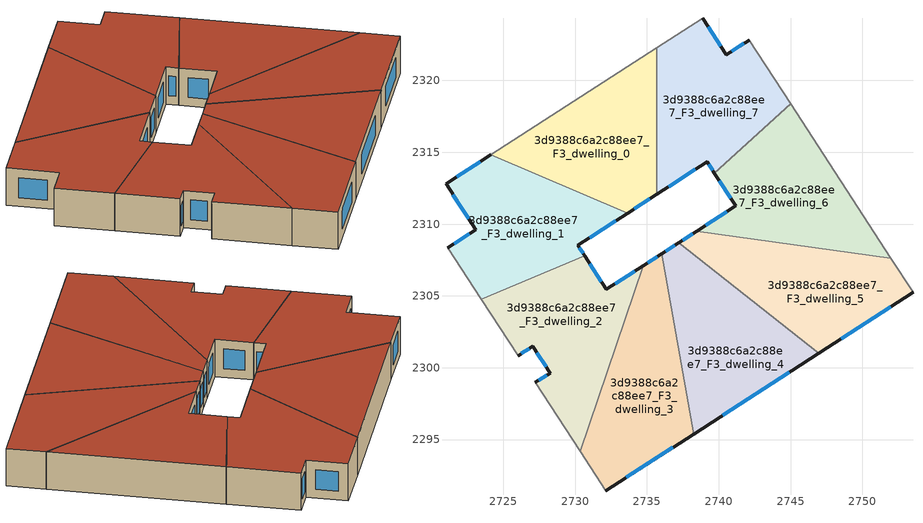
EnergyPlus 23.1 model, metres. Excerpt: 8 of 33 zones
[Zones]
3d9388c6a2c88ee7_F3_dwelling_0
 floor to 3d9388c6a2c88ee7_F2_dwelling_0 (EU_floor_Construction): 2735.69,2322.27 2735.69,2312.07 2733.66,2310.76 2724.14,2314.82 z9
 wall outside (EU_wall_Construction): 2733.66,2310.76 2735.69,2312.07 z9:12
 wall to 3d9388c6a2c88ee7_F3_dwelling_1 (EU_wall_Construction): 2724.14,2314.82 2733.66,2310.76 z9:12
 wall adiabatic (EU_wall_Construction): 2735.69,2322.27 2724.14,2314.82 z9:12
 wall to 3d9388c6a2c88ee7_F3_dwelling_7 (EU_wall_Construction): 2735.69,2312.07 2735.69,2322.27 z9:12
 window (EU_Window_Construction): 2734.14,2311.07 2735.21,2311.77 z9.7:11.3
 roof outside (EU_roof_Construction): 2735.69,2312.07 2735.69,2322.27 2724.14,2314.82 2733.66,2310.76 z12
3d9388c6a2c88ee7_F3_dwelling_1
 floor to 3d9388c6a2c88ee7_F2_dwelling_1 (EU_floor_Construction): 2733.66,2310.76 2730.19,2308.52 2730.67,2307.78 2723.48,2304.76 2721.15,2308.36 2723.08,2309.61 2721.01,2312.81 2724.14,2314.82 z9
 wall outside (EU_wall_Construction): 2724.14,2314.82 2721.01,2312.81 2723.08,2309.61 2721.15,2308.36 / 2730.67,2307.78 2730.19,2308.52 2733.66,2310.76 z9:12
 wall to 3d9388c6a2c88ee7_F3_dwelling_2 (EU_wall_Construction): 2723.48,2304.76 2730.67,2307.78 z9:12
 wall adiabatic (EU_wall_Construction): 2721.15,2308.36 2723.48,2304.76 z9:12
 window (EU_Window_Construction): 2721.5,2312.06 2722.6,2310.36 / 2723.41,2314.35 2721.75,2313.28 / 2731.01,2309.05 2732.84,2310.23 / 2730.56,2307.95 2730.3,2308.35 / 2722.63,2309.31 2721.6,2308.65 z9.7:11.3
 roof outside (EU_roof_Construction): 2730.67,2307.78 2730.19,2308.52 2733.66,2310.76 2724.14,2314.82 2721.01,2312.81 2723.08,2309.61 2721.15,2308.36 2723.48,2304.76 z12
3d9388c6a2c88ee7_F3_dwelling_2
 floor to 3d9388c6a2c88ee7_F2_dwelling_2 (EU_floor_Construction): 2734.74,2307.1 2730.36,2294.18 2727.24,2298.98 2728.26,2299.63 2727.05,2301.49 2726.03,2300.84 2723.48,2304.76 2730.67,2307.78 2732.19,2305.45 z9
 wall outside (EU_wall_Construction): 2726.03,2300.84 2727.05,2301.49 2728.26,2299.63 2727.24,2298.98 / 2734.74,2307.1 2732.19,2305.45 2730.67,2307.78 z9:12
 wall adiabatic (EU_wall_Construction): 2723.48,2304.76 2726.03,2300.84 / 2727.24,2298.98 2730.36,2294.18 z9:12
 wall to 3d9388c6a2c88ee7_F3_dwelling_3 (EU_wall_Construction): 2730.36,2294.18 2734.74,2307.1 z9:12
 window (EU_Window_Construction): 2726.27,2300.99 2726.81,2301.34 / 2731.83,2306 2731.03,2307.23 / 2734.14,2306.71 2732.79,2305.84 / 2728.02,2299.48 2727.48,2299.13 / 2727.33,2301.06 2727.98,2300.07 z9.7:11.3
 roof outside (EU_roof_Construction): 2730.36,2294.18 2734.74,2307.1 2732.19,2305.45 2730.67,2307.78 2723.48,2304.76 2726.03,2300.84 2727.05,2301.49 2728.26,2299.63 2727.24,2298.98 z12
3d9388c6a2c88ee7_F3_dwelling_3
 floor to 3d9388c6a2c88ee7_F2_dwelling_3 (EU_floor_Construction): 2736.04,2307.93 2738.25,2295.38 2732.14,2291.44 2730.36,2294.18 2734.74,2307.1 z9
 wall outside (EU_wall_Construction): 2736.04,2307.93 2734.74,2307.1 / 2732.14,2291.44 2738.25,2295.38 z9:12
 wall to 3d9388c6a2c88ee7_F3_dwelling_4 (EU_wall_Construction): 2738.25,2295.38 2736.04,2307.93 z9:12
 wall adiabatic (EU_wall_Construction): 2730.36,2294.18 2732.14,2291.44 z9:12
 window (EU_Window_Construction): 2735.73,2307.74 2735.05,2307.3 / 2733.57,2292.36 2736.81,2294.46 z9.7:11.3
 roof outside (EU_roof_Construction): 2738.25,2295.38 2736.04,2307.93 2734.74,2307.1 2730.36,2294.18 2732.14,2291.44 z12
3d9388c6a2c88ee7_F3_dwelling_4
 floor to 3d9388c6a2c88ee7_F2_dwelling_4 (EU_floor_Construction): 2746.98,2301.02 2738.25,2295.38 2736.04,2307.93 2737.21,2308.7 z9
 wall outside (EU_wall_Construction): 2737.21,2308.7 2736.04,2307.93 / 2738.25,2295.38 2746.98,2301.02 z9:12
 wall to 3d9388c6a2c88ee7_F3_dwelling_5 (EU_wall_Construction): 2746.98,2301.02 2737.21,2308.7 z9:12
 window (EU_Window_Construction): 2736.94,2308.52 2736.31,2308.11 / 2740.3,2296.71 2744.93,2299.69 z9.7:11.3
 roof outside (EU_roof_Construction): 2746.98,2301.02 2737.21,2308.7 2736.04,2307.93 2738.25,2295.38 z12
3d9388c6a2c88ee7_F3_dwelling_5
 floor to 3d9388c6a2c88ee7_F2_dwelling_5 (EU_floor_Construction): 2751.97,2307.64 2753.53,2305.24 2746.98,2301.02 2737.21,2308.7 2738.47,2309.51 z9
 wall outside (EU_wall_Construction): 2738.47,2309.51 2737.21,2308.7 / 2746.98,2301.02 2753.53,2305.24 z9:12
 wall to 3d9388c6a2c88ee7_F3_dwelling_6 (EU_wall_Construction): 2751.97,2307.64 2738.47,2309.51 z9:12
 wall adiabatic (EU_wall_Construction): 2753.53,2305.24 2751.97,2307.64 z9:12
 window (EU_Window_Construction): 2738.18,2309.32 2737.51,2308.89 / 2748.52,2302.01 2751.99,2304.25 z9.7:11.3
 roof outside (EU_roof_Construction): 2753.53,2305.24 2751.97,2307.64 2738.47,2309.51 2737.21,2308.7 2746.98,2301.02 z12
3d9388c6a2c88ee7_F3_dwelling_6
 floor to 3d9388c6a2c88ee7_F2_dwelling_6 (EU_floor_Construction): 2745,2318.37 2751.97,2307.64 2738.47,2309.51 2741.19,2311.26 2739.71,2313.55 z9
 wall outside (EU_wall_Construction): 2739.71,2313.55 2741.19,2311.26 2738.47,2309.51 z9:12
 wall to 3d9388c6a2c88ee7_F3_dwelling_7 (EU_wall_Construction): 2745,2318.37 2739.71,2313.55 z9:12
 wall adiabatic (EU_wall_Construction): 2751.97,2307.64 2745,2318.37 z9:12
 window (EU_Window_Construction): 2740.55,2310.85 2739.11,2309.92 / 2740.05,2313.01 2740.84,2311.8 z9.7:11.3
 roof outside (EU_roof_Construction): 2751.97,2307.64 2745,2318.37 2739.71,2313.55 2741.19,2311.26 2738.47,2309.51 z12
3d9388c6a2c88ee7_F3_dwelling_7
 floor to 3d9388c6a2c88ee7_F2_dwelling_7 (EU_floor_Construction): 2742.12,2322.82 2745,2318.37 2739.71,2313.55 2739.2,2314.34 2735.69,2312.07 2735.69,2322.27 2738.88,2324.33 2740.53,2321.8 z9
 wall outside (EU_wall_Construction): 2742.12,2322.82 2740.53,2321.8 2738.88,2324.33 / 2735.69,2312.07 2739.2,2314.34 2739.71,2313.55 z9:12
 wall adiabatic (EU_wall_Construction): 2745,2318.37 2742.12,2322.82 / 2738.88,2324.33 2735.69,2322.27 z9:12
 window (EU_Window_Construction): 2741.74,2322.58 2740.9,2322.04 / 2739.31,2314.15 2739.59,2313.73 / 2736.51,2312.61 2738.37,2313.81 / 2740.15,2322.39 2739.27,2323.74 z9.7:11.3
 roof outside (EU_roof_Construction): 2739.71,2313.55 2745,2318.37 2742.12,2322.82 2740.53,2321.8 2738.88,2324.33 2735.69,2322.27 2735.69,2312.07 2739.2,2314.34 z12
[Building]
EU S2 Campaign: North Axis=0; Terrain=City; Solar Distribution=FullExterior
[Site:Location]
Budapest.Ferenc.Liszt.Intl.AP: Latitude=47.437; Longitude=19.256; Time Zone=1; Elevation=185
[SizingPeriod:WeatherFileDays]
AnnualSizingPeriod: Begin Month=1; Begin Day of Month=1; End Month=12; End Day of Month=31; Day of Week for Start Day=Monday; Use Weather File Daylight Saving Period=No; Use Weather File Rain and Snow Indicators=No
[MATERIAL]
EU_InternalMass_Material: Roughness=MediumRough; Thickness=0.1; Conductivity=1; Density=1800; Specific Heat=900; Thermal Absorptance=0.9; Solar Absorptance=0.7; Visible Absorptance=0.7
[MATERIAL:NOMASS] Roughness=MediumRough; Thermal Absorptance=0.9; Solar Absorptance=0.7; Visible Absorptance=0.7
Name | Thermal Resistance
EU_wall_NoMass | 0.832559
EU_roof_NoMass | 1.39638
EU_floor_NoMass | 0.872794
[WINDOWMATERIAL:SIMPLEGLAZINGSYSTEM]
EU_Window_SimpleGlazing: UFactor=2.79869; Solar Heat Gain Coefficient=0.75; Visible Transmittance=0.75
[CONSTRUCTION]
EU_wall_Construction: EU_wall_NoMass
EU_roof_Construction: EU_roof_NoMass
EU_floor_Construction: EU_floor_NoMass
EU_Window_Construction: EU_Window_SimpleGlazing
EU_InternalMass_Construction: EU_InternalMass_Material
[ZONE] Type=1; Multiplier=1; Ceiling Height=autocalculate; Floor Area=autocalculate; Part of Total Floor Area=Yes
Name | Volume
3d9388c6a2c88ee7_F3_dwelling_0 | 207.797
3d9388c6a2c88ee7_F3_dwelling_1 | 207.79
3d9388c6a2c88ee7_F3_dwelling_2 | 207.796
3d9388c6a2c88ee7_F3_dwelling_3 | 207.795
3d9388c6a2c88ee7_F3_dwelling_4 | 207.793
3d9388c6a2c88ee7_F3_dwelling_5 | 207.811
3d9388c6a2c88ee7_F3_dwelling_6 | 207.792
3d9388c6a2c88ee7_F3_dwelling_7 | 207.773
[INTERNALMASS] Construction=EU_InternalMass_Construction
Name | Zone or ZoneList | Surface Area
3d9388c6a2c88ee7_F3_dwelling_0_EU_InternalMass | 3d9388c6a2c88ee7_F3_dwelling_0 | 69.2656
3d9388c6a2c88ee7_F3_dwelling_1_EU_InternalMass | 3d9388c6a2c88ee7_F3_dwelling_1 | 69.2631
3d9388c6a2c88ee7_F3_dwelling_2_EU_InternalMass | 3d9388c6a2c88ee7_F3_dwelling_2 | 69.2651
3d9388c6a2c88ee7_F3_dwelling_3_EU_InternalMass | 3d9388c6a2c88ee7_F3_dwelling_3 | 69.2647
3d9388c6a2c88ee7_F3_dwelling_4_EU_InternalMass | 3d9388c6a2c88ee7_F3_dwelling_4 | 69.2645
3d9388c6a2c88ee7_F3_dwelling_5_EU_InternalMass | 3d9388c6a2c88ee7_F3_dwelling_5 | 69.2702
3d9388c6a2c88ee7_F3_dwelling_6_EU_InternalMass | 3d9388c6a2c88ee7_F3_dwelling_6 | 69.2638
3d9388c6a2c88ee7_F3_dwelling_7_EU_InternalMass | 3d9388c6a2c88ee7_F3_dwelling_7 | 69.2578
[OTHEREQUIPMENT] Fuel Type=Electricity; Design Level Calculation Method=Watts/Area; Power per Zone Floor Area=1; Fraction Latent=0; Fraction Radiant=0; Fraction Lost=0; Carbon Dioxide Generation Rate=0; EndUse Subcategory=EU_Step8_InternalGains
Name | Zone or ZoneList or Space or SpaceList | Schedule
EU_Step8_InternalGain_3d9388c6a2c88ee7_F3_dwelling_0_f000 | 3d9388c6a2c88ee7_F3_dwelling_0 | EU_Step8_GainSchedule_3d9388c6a2c88ee7_F3_dwelling_0_f000
EU_Step8_InternalGain_3d9388c6a2c88ee7_F3_dwelling_1_f000 | 3d9388c6a2c88ee7_F3_dwelling_1 | EU_Step8_GainSchedule_3d9388c6a2c88ee7_F3_dwelling_1_f000
EU_Step8_InternalGain_3d9388c6a2c88ee7_F3_dwelling_2_f000 | 3d9388c6a2c88ee7_F3_dwelling_2 | EU_Step8_GainSchedule_3d9388c6a2c88ee7_F3_dwelling_2_f000
EU_Step8_InternalGain_3d9388c6a2c88ee7_F3_dwelling_3_f000 | 3d9388c6a2c88ee7_F3_dwelling_3 | EU_Step8_GainSchedule_3d9388c6a2c88ee7_F3_dwelling_3_f000
EU_Step8_InternalGain_3d9388c6a2c88ee7_F3_dwelling_4_f000 | 3d9388c6a2c88ee7_F3_dwelling_4 | EU_Step8_GainSchedule_3d9388c6a2c88ee7_F3_dwelling_4_f000
EU_Step8_InternalGain_3d9388c6a2c88ee7_F3_dwelling_5_f000 | 3d9388c6a2c88ee7_F3_dwelling_5 | EU_Step8_GainSchedule_3d9388c6a2c88ee7_F3_dwelling_5_f000
EU_Step8_InternalGain_3d9388c6a2c88ee7_F3_dwelling_6_f000 | 3d9388c6a2c88ee7_F3_dwelling_6 | EU_Step8_GainSchedule_3d9388c6a2c88ee7_F3_dwelling_6_f000
EU_Step8_InternalGain_3d9388c6a2c88ee7_F3_dwelling_7_f000 | 3d9388c6a2c88ee7_F3_dwelling_7 | EU_Step8_GainSchedule_3d9388c6a2c88ee7_F3_dwelling_7_f000
[ZONEVENTILATION:DESIGNFLOWRATE] Schedule=EU_AlwaysOn; Design Flow Rate Calculation Method=AirChanges/Hour; Air Changes per Hour=0.475469; Ventilation Type=Natural; Fan Pressure Rise=0; Fan Total Efficiency=1; Constant Term Coefficient=1; Temperature Term Coefficient=0; Velocity Term Coefficient=0; Velocity Squared Term Coefficient=0; Minimum Indoor Temperature=-100; Maximum Indoor Temperature=100; Delta Temperature=-100; Minimum Outdoor Temperature=-100; Maximum Outdoor Temperature=100; Maximum Wind Speed=40
Name | Zone or ZoneList or Space or SpaceList
EU_ConstantAir_3d9388c6a2c88ee7_F3_dwelling_0 | 3d9388c6a2c88ee7_F3_dwelling_0
EU_ConstantAir_3d9388c6a2c88ee7_F3_dwelling_1 | 3d9388c6a2c88ee7_F3_dwelling_1
EU_ConstantAir_3d9388c6a2c88ee7_F3_dwelling_2 | 3d9388c6a2c88ee7_F3_dwelling_2
EU_ConstantAir_3d9388c6a2c88ee7_F3_dwelling_3 | 3d9388c6a2c88ee7_F3_dwelling_3
EU_ConstantAir_3d9388c6a2c88ee7_F3_dwelling_4 | 3d9388c6a2c88ee7_F3_dwelling_4
EU_ConstantAir_3d9388c6a2c88ee7_F3_dwelling_5 | 3d9388c6a2c88ee7_F3_dwelling_5
EU_ConstantAir_3d9388c6a2c88ee7_F3_dwelling_6 | 3d9388c6a2c88ee7_F3_dwelling_6
EU_ConstantAir_3d9388c6a2c88ee7_F3_dwelling_7 | 3d9388c6a2c88ee7_F3_dwelling_7
[HVACTEMPLATE:THERMOSTAT] Constant Heating Setpoint=20; Constant Cooling Setpoint=50
EU_HeatOnly_3d9388c6a2c88ee7_F1_dwelling_5; EU_HeatOnly_3d9388c6a2c88ee7_F1_dwelling_6; EU_HeatOnly_3d9388c6a2c88ee7_F1_dwelling_7; EU_HeatOnly_3d9388c6a2c88ee7_F2_dwelling_0; EU_HeatOnly_3d9388c6a2c88ee7_F2_dwelling_1; EU_HeatOnly_3d9388c6a2c88ee7_F2_dwelling_2; EU_HeatOnly_3d9388c6a2c88ee7_F2_dwelling_3; EU_HeatOnly_3d9388c6a2c88ee7_F2_dwelling_4; EU_HeatOnly_3d9388c6a2c88ee7_F2_dwelling_5; EU_HeatOnly_3d9388c6a2c88ee7_F2_dwelling_6; EU_HeatOnly_3d9388c6a2c88ee7_F2_dwelling_7; EU_HeatOnly_3d9388c6a2c88ee7_F3_dwelling_0; EU_HeatOnly_3d9388c6a2c88ee7_F3_dwelling_1; EU_HeatOnly_3d9388c6a2c88ee7_F3_dwelling_2; EU_HeatOnly_3d9388c6a2c88ee7_F3_dwelling_3; EU_HeatOnly_3d9388c6a2c88ee7_F3_dwelling_4; EU_HeatOnly_3d9388c6a2c88ee7_F3_dwelling_5; EU_HeatOnly_3d9388c6a2c88ee7_F3_dwelling_6; EU_HeatOnly_3d9388c6a2c88ee7_F3_dwelling_7
[HVACTEMPLATE:ZONE:IDEALLOADSAIRSYSTEM] System Availability Schedule=EU_AlwaysOn; Maximum Heating Supply Air Temperature=50; Minimum Cooling Supply Air Temperature=13; Maximum Heating Supply Air Humidity Ratio=0.0156; Minimum Cooling Supply Air Humidity Ratio=0.0077; Heating Limit=NoLimit; Cooling Limit=NoLimit; Heating Availability Schedule=EU_AlwaysOn; Cooling Availability Schedule=EU_CoolingOff; Dehumidification Control Type=ConstantSensibleHeatRatio; Cooling Sensible Heat Ratio=0.7; Dehumidification Setpoint=60; Humidification Control Type=None; Humidification Setpoint=30; Outdoor Air Method=None; Outdoor Air Flow Rate per Person=0.00944; Outdoor Air Flow Rate per Zone Floor Area=0; Outdoor Air Flow Rate per Zone=0; Demand Controlled Ventilation Type=None; Outdoor Air Economizer Type=NoEconomizer; Heat Recovery Type=None; Sensible Heat Recovery Effectiveness=0.7; Latent Heat Recovery Effectiveness=0.65
Name | Template Thermostat
3d9388c6a2c88ee7_F3_dwelling_0 | EU_HeatOnly_3d9388c6a2c88ee7_F3_dwelling_0
3d9388c6a2c88ee7_F3_dwelling_1 | EU_HeatOnly_3d9388c6a2c88ee7_F3_dwelling_1
3d9388c6a2c88ee7_F3_dwelling_2 | EU_HeatOnly_3d9388c6a2c88ee7_F3_dwelling_2
3d9388c6a2c88ee7_F3_dwelling_3 | EU_HeatOnly_3d9388c6a2c88ee7_F3_dwelling_3
3d9388c6a2c88ee7_F3_dwelling_4 | EU_HeatOnly_3d9388c6a2c88ee7_F3_dwelling_4
3d9388c6a2c88ee7_F3_dwelling_5 | EU_HeatOnly_3d9388c6a2c88ee7_F3_dwelling_5
3d9388c6a2c88ee7_F3_dwelling_6 | EU_HeatOnly_3d9388c6a2c88ee7_F3_dwelling_6
3d9388c6a2c88ee7_F3_dwelling_7 | EU_HeatOnly_3d9388c6a2c88ee7_F3_dwelling_7
[SIZING:ZONE] Zone Cooling Design Supply Air Temperature Input Method=SupplyAirTemperature; Zone Cooling Design Supply Air Temperature=13; Zone Heating Design Supply Air Temperature Input Method=SupplyAirTemperature; Zone Heating Design Supply Air Temperature=50; Zone Cooling Design Supply Air Humidity Ratio=0.008; Zone Heating Design Supply Air Humidity Ratio=0.008; Cooling Design Air Flow Method=DesignDay; Cooling Design Air Flow Rate=0; Cooling Minimum Air Flow per Zone Floor Area=0.000762; Cooling Minimum Air Flow=0; Cooling Minimum Air Flow Fraction=0.2; Heating Design Air Flow Method=DesignDay; Heating Design Air Flow Rate=0; Heating Maximum Air Flow per Zone Floor Area=0.002032; Heating Maximum Air Flow=0.141576; Heating Maximum Air Flow Fraction=0.3; Account for Dedicated Outdoor Air System=No; Dedicated Outdoor Air System Control Strategy=NeutralSupplyAir; Dedicated Outdoor Air Low Setpoint Temperature for Design=autosize; Dedicated Outdoor Air High Setpoint Temperature for Design=autosize; Zone Load Sizing Method=Sensible Load Only No Latent Load; Zone Latent Cooling Design Supply Air Humidity Ratio Input Method=HumidityRatioDifference; Zone Cooling Design Supply Air Humidity Ratio Difference=0.005; Zone Latent Heating Design Supply Air Humidity Ratio Input Method=HumidityRatioDifference; Zone Humidification Design Supply Air Humidity Ratio Difference=0.005
3d9388c6a2c88ee7_F3_dwelling_0; 3d9388c6a2c88ee7_F3_dwelling_1; 3d9388c6a2c88ee7_F3_dwelling_2; 3d9388c6a2c88ee7_F3_dwelling_3; 3d9388c6a2c88ee7_F3_dwelling_4; 3d9388c6a2c88ee7_F3_dwelling_5; 3d9388c6a2c88ee7_F3_dwelling_6; 3d9388c6a2c88ee7_F3_dwelling_7
[SCHEDULE:CONSTANT]
Name | Hourly Value
EU_AlwaysOn | 1
EU_CoolingOff | 0
[SCHEDULE:FILE] Column Number=1; Rows to Skip at Top=0; Number of Hours of Data=8760; Column Separator=Comma; Interpolate to Timestep=No; Minutes per Item=60; Adjust Schedule for Daylight Savings=Yes
Name | File
EU_Step8_GainSchedule_3d9388c6a2c88ee7_F3_dwelling_0_f000 | ../../schedules/3d9388c6a2c88ee7/3d9388c6a2c88ee7_F3_dwelling_0_f000_gain.csv
EU_Step8_GainSchedule_3d9388c6a2c88ee7_F3_dwelling_1_f000 | ../../schedules/3d9388c6a2c88ee7/3d9388c6a2c88ee7_F3_dwelling_1_f000_gain.csv
EU_Step8_GainSchedule_3d9388c6a2c88ee7_F3_dwelling_2_f000 | ../../schedules/3d9388c6a2c88ee7/3d9388c6a2c88ee7_F3_dwelling_2_f000_gain.csv
EU_Step8_GainSchedule_3d9388c6a2c88ee7_F3_dwelling_3_f000 | ../../schedules/3d9388c6a2c88ee7/3d9388c6a2c88ee7_F3_dwelling_3_f000_gain.csv
EU_Step8_GainSchedule_3d9388c6a2c88ee7_F3_dwelling_4_f000 | ../../schedules/3d9388c6a2c88ee7/3d9388c6a2c88ee7_F3_dwelling_4_f000_gain.csv
EU_Step8_GainSchedule_3d9388c6a2c88ee7_F3_dwelling_5_f000 | ../../schedules/3d9388c6a2c88ee7/3d9388c6a2c88ee7_F3_dwelling_5_f000_gain.csv
EU_Step8_GainSchedule_3d9388c6a2c88ee7_F3_dwelling_6_f000 | ../../schedules/3d9388c6a2c88ee7/3d9388c6a2c88ee7_F3_dwelling_6_f000_gain.csv
EU_Step8_GainSchedule_3d9388c6a2c88ee7_F3_dwelling_7_f000 | ../../schedules/3d9388c6a2c88ee7/3d9388c6a2c88ee7_F3_dwelling_7_f000_gain.csv
